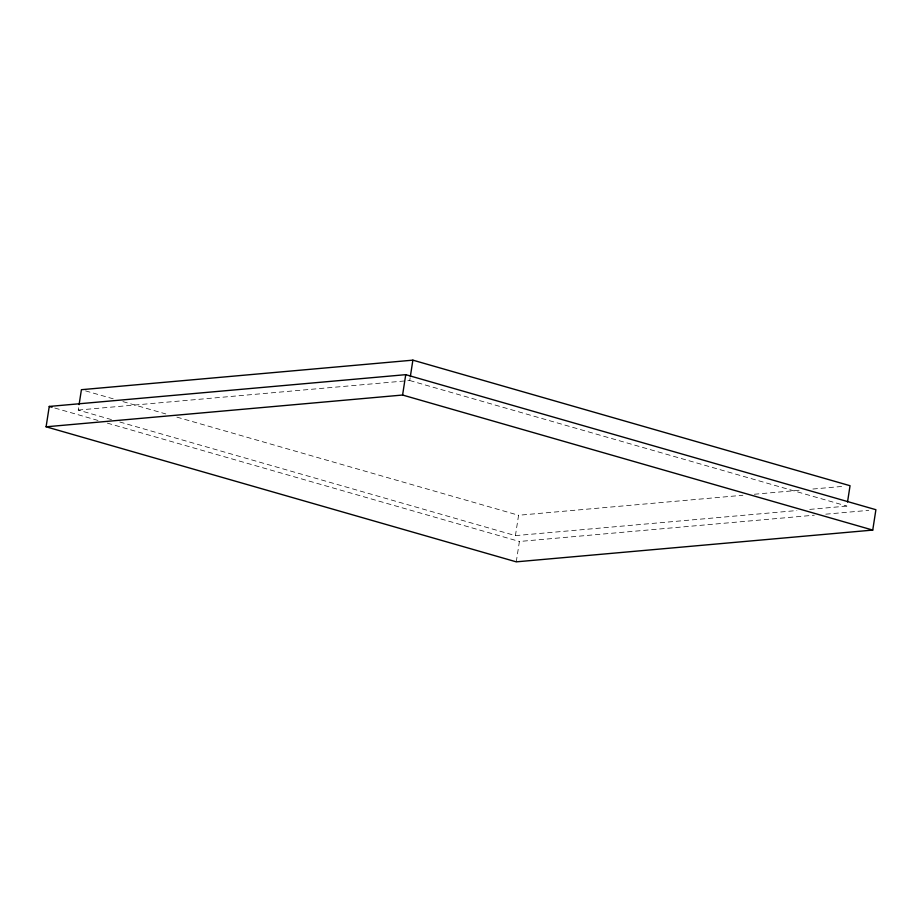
<?xml version="1.0" encoding="UTF-8"?>
<svg xmlns="http://www.w3.org/2000/svg" width="922" height="922" viewBox="0 0 922 922"><rect width="100%" height="100%" fill="white"/><g stroke="black" fill="none" stroke-linecap="round" stroke-linejoin="round"><path stroke-width="0.69" stroke-dasharray="4.61 3.46" d="M111.458 419.602L78.255 410.06L78.889 405.991M78.255 410.06L409.725 380.521L410.152 377.801M119.756 421.988L515.421 535.624L518.579 515.26L742.89 495.264M516.262 561.844L519.409 541.479L814.333 515.191M809.747 509.393L846.892 506.086L847.318 503.366M754.323 494.25L801.472 490.043M812.904 489.029L844.333 486.228M515.421 535.624L796.885 510.546M825.789 514.176L868.743 510.35M409.725 380.521L846.892 506.086M85.562 390.882L113.233 398.834M122.914 401.612L165.799 413.932M176.874 417.113L518.579 515.26M54.79 408.031L99.034 420.743M107.332 423.117L519.409 541.479"/><path stroke-width="1.38" d="M46.1 426.805L49.258 406.441L405.738 374.666L875.9 509.705L872.742 530.081L516.262 561.844L46.1 426.805L402.591 395.031L872.742 530.081M79.096 404.631L81.413 389.695L412.883 360.156L850.049 485.721L847.525 502.006M402.591 395.031L405.738 374.666M410.359 376.441L412.883 360.156M49.258 406.441L52.024 407.236"/></g></svg>
